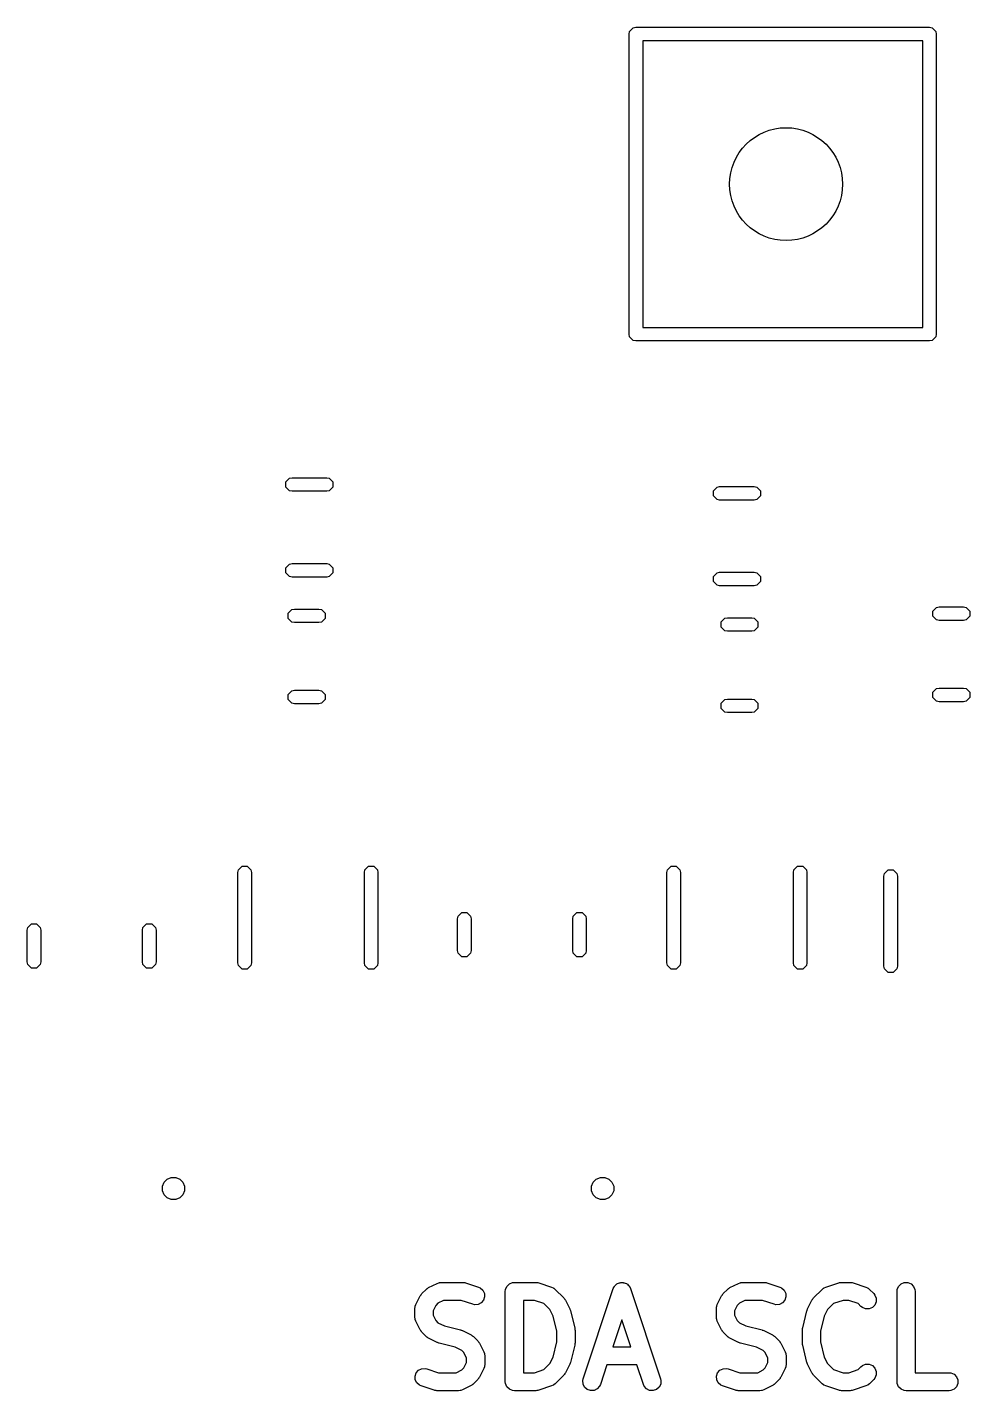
# Model space of a CAD drawing. Extents: x 89 to 178, y -115 to -57.
# Drawn here: x 143.81 to 152.16, y -100.29 to -88.21 of the extents above; entities that cross this region are included whole.
import ezdxf

# ---------------------------------------------------------------- set-up
doc = ezdxf.new("R2010")
doc.units = 0
doc.layers.add('BLACK', color=7, linetype='CONTINUOUS')

msp = doc.modelspace()

# ---------------------------------------------------------------- linework, layer by layer
at = {"layer": 'BLACK', "linetype": 'CONTINUOUS'}
for p, q in [((149.145, -88.269999), (149.149567, -88.247038)), ((149.145, -90.929999), (149.145, -88.269999)), ((149.149567, -88.247038), (149.182039, -88.214566)), ((149.182039, -88.214566), (149.205, -88.209999)), ((149.205, -88.209999), (151.805, -88.209999)), ((151.805, -88.209999), (151.827961, -88.214566)), ((151.827961, -88.214566), (151.860433, -88.247038)), ((151.860433, -88.247038), (151.865, -88.269999)), ((151.865, -88.269999), (151.865, -90.929999)), ((149.265, -88.329999), (149.265, -90.869999)), ((151.745, -88.329999), (149.265, -88.329999)), ((151.745, -90.869999), (151.745, -88.329999)), ((149.149567, -90.95296), (149.145, -90.929999)), ((149.182039, -90.985432), (149.149567, -90.95296)), ((149.265, -90.869999), (151.745, -90.869999)), ((151.860433, -90.95296), (151.827961, -90.985432)), ((151.865, -90.929999), (151.860433, -90.95296)), ((149.205, -90.989999), (149.182039, -90.985432)), ((151.805, -90.989999), (149.205, -90.989999)), ((151.827961, -90.985432), (151.805, -90.989999)), ((146.103926, -92.239039), (146.136398, -92.206567)), ((146.103926, -92.284961), (146.103926, -92.239039)), ((146.136398, -92.317433), (146.103926, -92.284961)), ((146.136398, -92.206567), (146.159359, -92.202)), ((146.159359, -92.202), (146.466641, -92.202)), ((146.466641, -92.202), (146.489602, -92.206567)), ((146.489602, -92.206567), (146.522074, -92.239039)), ((146.522074, -92.284961), (146.489602, -92.317433)), ((146.522074, -92.239039), (146.522074, -92.284961)), ((149.890926, -92.316539), (149.923398, -92.284067)), ((149.923398, -92.284067), (149.946359, -92.2795)), ((149.946359, -92.2795), (150.253641, -92.2795)), ((150.253641, -92.2795), (150.276602, -92.284067)), ((150.276602, -92.284067), (150.309074, -92.316539)), ((146.159359, -92.322), (146.136398, -92.317433)), ((146.466641, -92.322), (146.159359, -92.322)), ((146.489602, -92.317433), (146.466641, -92.322)), ((149.890926, -92.362461), (149.890926, -92.316539)), ((149.923398, -92.394933), (149.890926, -92.362461)), ((149.946359, -92.3995), (149.923398, -92.394933)), ((150.253641, -92.3995), (149.946359, -92.3995)), ((150.276602, -92.394933), (150.253641, -92.3995)), ((150.309074, -92.362461), (150.276602, -92.394933)), ((150.309074, -92.316539), (150.309074, -92.362461)), ((146.103926, -92.999039), (146.136398, -92.966567)), ((146.103926, -93.044961), (146.103926, -92.999039)), ((146.136398, -92.966567), (146.159359, -92.962)), ((146.159359, -92.962), (146.466641, -92.962)), ((146.466641, -92.962), (146.489602, -92.966567)), ((146.489602, -92.966567), (146.522074, -92.999039)), ((146.522074, -92.999039), (146.522074, -93.044961)), ((146.136398, -93.077433), (146.103926, -93.044961)), ((146.159359, -93.082), (146.136398, -93.077433)), ((146.466641, -93.082), (146.159359, -93.082)), ((146.489602, -93.077433), (146.466641, -93.082)), ((146.522074, -93.044961), (146.489602, -93.077433)), ((149.890926, -93.076539), (149.923398, -93.044067)), ((149.890926, -93.122461), (149.890926, -93.076539)), ((149.923398, -93.154933), (149.890926, -93.122461)), ((149.923398, -93.044067), (149.946359, -93.0395)), ((149.946359, -93.0395), (150.253641, -93.0395)), ((150.253641, -93.0395), (150.276602, -93.044067)), ((150.276602, -93.044067), (150.309074, -93.076539)), ((150.309074, -93.122461), (150.276602, -93.154933)), ((150.309074, -93.076539), (150.309074, -93.122461)), ((149.946359, -93.1595), (149.923398, -93.154933)), ((150.253641, -93.1595), (149.946359, -93.1595)), ((150.276602, -93.154933), (150.253641, -93.1595)), ((146.126731, -93.402039), (146.159203, -93.369567)), ((146.159203, -93.369567), (146.182164, -93.365)), ((146.182164, -93.365), (146.397836, -93.365)), ((146.397836, -93.365), (146.420797, -93.369567)), ((146.420797, -93.369567), (146.453269, -93.402039)), ((151.834731, -93.383039), (151.867203, -93.350567)), ((151.834731, -93.428961), (151.834731, -93.383039)), ((151.867203, -93.350567), (151.890164, -93.346)), ((151.890164, -93.346), (152.105836, -93.346)), ((152.105836, -93.346), (152.128797, -93.350567)), ((152.128797, -93.350567), (152.161269, -93.383039)), ((152.161269, -93.383039), (152.161269, -93.428961)), ((146.126731, -93.447961), (146.126731, -93.402039)), ((146.159203, -93.480433), (146.126731, -93.447961)), ((146.182164, -93.485), (146.159203, -93.480433)), ((146.397836, -93.485), (146.182164, -93.485)), ((146.420797, -93.480433), (146.397836, -93.485)), ((146.453269, -93.447961), (146.420797, -93.480433)), ((146.453269, -93.402039), (146.453269, -93.447961)), ((149.959731, -93.479539), (149.992203, -93.447067)), ((149.959731, -93.525461), (149.959731, -93.479539)), ((149.992203, -93.447067), (150.015164, -93.4425)), ((150.015164, -93.4425), (150.230836, -93.4425)), ((150.230836, -93.4425), (150.253797, -93.447067)), ((150.253797, -93.447067), (150.286269, -93.479539)), ((150.286269, -93.479539), (150.286269, -93.525461)), ((151.867203, -93.461433), (151.834731, -93.428961)), ((151.890164, -93.466), (151.867203, -93.461433)), ((152.105836, -93.466), (151.890164, -93.466)), ((152.128797, -93.461433), (152.105836, -93.466)), ((152.161269, -93.428961), (152.128797, -93.461433)), ((149.992203, -93.557933), (149.959731, -93.525461)), ((150.015164, -93.5625), (149.992203, -93.557933)), ((150.230836, -93.5625), (150.015164, -93.5625)), ((150.253797, -93.557933), (150.230836, -93.5625)), ((150.286269, -93.525461), (150.253797, -93.557933)), ((146.126731, -94.122039), (146.159203, -94.089567)), ((146.159203, -94.089567), (146.182164, -94.085)), ((146.182164, -94.085), (146.397836, -94.085)), ((146.397836, -94.085), (146.420797, -94.089567)), ((146.420797, -94.089567), (146.453269, -94.122039)), ((151.834731, -94.103039), (151.867203, -94.070567)), ((151.834731, -94.148961), (151.834731, -94.103039)), ((151.867203, -94.070567), (151.890164, -94.066)), ((151.890164, -94.066), (152.105836, -94.066)), ((152.105836, -94.066), (152.128797, -94.070567)), ((152.128797, -94.070567), (152.161269, -94.103039)), ((152.161269, -94.103039), (152.161269, -94.148961)), ((146.126731, -94.167961), (146.126731, -94.122039)), ((146.159203, -94.200433), (146.126731, -94.167961)), ((146.182164, -94.205), (146.159203, -94.200433)), ((146.397836, -94.205), (146.182164, -94.205)), ((146.420797, -94.200433), (146.397836, -94.205)), ((146.453269, -94.167961), (146.420797, -94.200433)), ((146.453269, -94.122039), (146.453269, -94.167961)), ((149.959731, -94.199539), (149.992203, -94.167067)), ((149.959731, -94.245461), (149.959731, -94.199539)), ((149.992203, -94.167067), (150.015164, -94.1625)), ((150.015164, -94.1625), (150.230836, -94.1625)), ((150.230836, -94.1625), (150.253797, -94.167067)), ((150.253797, -94.167067), (150.286269, -94.199539)), ((150.286269, -94.199539), (150.286269, -94.245461)), ((151.867203, -94.181433), (151.834731, -94.148961)), ((151.890164, -94.186), (151.867203, -94.181433)), ((152.105836, -94.186), (151.890164, -94.186)), ((152.128797, -94.181433), (152.105836, -94.186)), ((152.161269, -94.148961), (152.128797, -94.181433)), ((149.992203, -94.277933), (149.959731, -94.245461)), ((150.015164, -94.2825), (149.992203, -94.277933)), ((150.230836, -94.2825), (150.015164, -94.2825)), ((150.253797, -94.277933), (150.230836, -94.2825)), ((150.286269, -94.245461), (150.253797, -94.277933)), ((145.68, -95.700378), (145.684567, -95.677417)), ((145.684567, -95.677417), (145.717039, -95.644945)), ((145.717039, -95.644945), (145.762961, -95.644945)), ((145.762961, -95.644945), (145.795433, -95.677417)), ((145.795433, -95.677417), (145.8, -95.700378)), ((146.8, -95.700378), (146.804567, -95.677417)), ((146.804567, -95.677417), (146.837039, -95.644945)), ((146.837039, -95.644945), (146.882961, -95.644945)), ((146.882961, -95.644945), (146.915433, -95.677417)), ((146.915433, -95.677417), (146.92, -95.700378)), ((149.48, -95.700378), (149.484567, -95.677417)), ((149.484567, -95.677417), (149.517039, -95.644945)), ((149.517039, -95.644945), (149.562961, -95.644945)), ((149.562961, -95.644945), (149.595433, -95.677417)), ((149.595433, -95.677417), (149.6, -95.700378)), ((150.6, -95.700378), (150.604567, -95.677417)), ((150.604567, -95.677417), (150.637039, -95.644945)), ((150.637039, -95.644945), (150.682961, -95.644945)), ((150.682961, -95.644945), (150.715433, -95.677417)), ((150.715433, -95.677417), (150.72, -95.700378)), ((151.405567, -95.707917), (151.438039, -95.675445)), ((151.438039, -95.675445), (151.483961, -95.675445)), ((151.483961, -95.675445), (151.516433, -95.707917)), ((145.68, -96.499622), (145.68, -95.700378)), ((145.8, -95.700378), (145.8, -96.499622)), ((146.8, -96.499622), (146.8, -95.700378)), ((146.92, -95.700378), (146.92, -96.499622)), ((149.48, -96.499622), (149.48, -95.700378)), ((149.6, -95.700378), (149.6, -96.499622)), ((150.6, -96.499622), (150.6, -95.700378)), ((150.72, -95.700378), (150.72, -96.499622)), ((151.401, -95.730878), (151.405567, -95.707917)), ((151.401, -96.530122), (151.401, -95.730878)), ((151.516433, -95.707917), (151.521, -95.730878)), ((151.521, -95.730878), (151.521, -96.530122)), ((143.819567, -96.186459), (143.852039, -96.153987)), ((143.852039, -96.153987), (143.897961, -96.153987)), ((143.897961, -96.153987), (143.930433, -96.186459)), ((144.839567, -96.186459), (144.872039, -96.153987)), ((144.872039, -96.153987), (144.917961, -96.153987)), ((144.917961, -96.153987), (144.950433, -96.186459)), ((147.625, -96.10942), (147.629567, -96.086459)), ((147.625, -96.39058), (147.625, -96.10942)), ((147.629567, -96.086459), (147.662039, -96.053987)), ((147.662039, -96.053987), (147.707961, -96.053987)), ((147.707961, -96.053987), (147.740433, -96.086459)), ((147.740433, -96.086459), (147.745, -96.10942)), ((147.745, -96.10942), (147.745, -96.39058)), ((148.645, -96.10942), (148.649567, -96.086459)), ((148.645, -96.39058), (148.645, -96.10942)), ((148.649567, -96.086459), (148.682039, -96.053987)), ((148.682039, -96.053987), (148.727961, -96.053987)), ((148.727961, -96.053987), (148.760433, -96.086459)), ((148.760433, -96.086459), (148.765, -96.10942)), ((148.765, -96.10942), (148.765, -96.39058)), ((143.815, -96.20942), (143.819567, -96.186459)), ((143.815, -96.49058), (143.815, -96.20942)), ((143.930433, -96.186459), (143.935, -96.20942)), ((143.935, -96.20942), (143.935, -96.49058)), ((144.835, -96.20942), (144.839567, -96.186459)), ((144.835, -96.49058), (144.835, -96.20942)), ((144.950433, -96.186459), (144.955, -96.20942)), ((144.955, -96.20942), (144.955, -96.49058)), ((147.629567, -96.413541), (147.625, -96.39058)), ((147.745, -96.39058), (147.740433, -96.413541)), ((148.649567, -96.413541), (148.645, -96.39058)), ((148.765, -96.39058), (148.760433, -96.413541)), ((143.819567, -96.513541), (143.815, -96.49058)), ((143.852039, -96.546013), (143.819567, -96.513541)), ((143.930433, -96.513541), (143.897961, -96.546013)), ((143.935, -96.49058), (143.930433, -96.513541)), ((144.839567, -96.513541), (144.835, -96.49058)), ((144.872039, -96.546013), (144.839567, -96.513541)), ((144.950433, -96.513541), (144.917961, -96.546013)), ((144.955, -96.49058), (144.950433, -96.513541)), ((145.684567, -96.522583), (145.68, -96.499622)), ((145.717039, -96.555055), (145.684567, -96.522583)), ((145.795433, -96.522583), (145.762961, -96.555055)), ((145.8, -96.499622), (145.795433, -96.522583)), ((146.804567, -96.522583), (146.8, -96.499622)), ((146.837039, -96.555055), (146.804567, -96.522583)), ((146.915433, -96.522583), (146.882961, -96.555055)), ((146.92, -96.499622), (146.915433, -96.522583)), ((147.662039, -96.446013), (147.629567, -96.413541)), ((147.707961, -96.446013), (147.662039, -96.446013)), ((147.740433, -96.413541), (147.707961, -96.446013)), ((148.682039, -96.446013), (148.649567, -96.413541)), ((148.727961, -96.446013), (148.682039, -96.446013)), ((148.760433, -96.413541), (148.727961, -96.446013)), ((149.484567, -96.522583), (149.48, -96.499622)), ((149.517039, -96.555055), (149.484567, -96.522583)), ((149.595433, -96.522583), (149.562961, -96.555055)), ((149.6, -96.499622), (149.595433, -96.522583)), ((150.604567, -96.522583), (150.6, -96.499622)), ((150.637039, -96.555055), (150.604567, -96.522583)), ((150.715433, -96.522583), (150.682961, -96.555055)), ((150.72, -96.499622), (150.715433, -96.522583)), ((151.405567, -96.553083), (151.401, -96.530122)), ((151.521, -96.530122), (151.516433, -96.553083)), ((143.897961, -96.546013), (143.852039, -96.546013)), ((144.917961, -96.546013), (144.872039, -96.546013)), ((145.762961, -96.555055), (145.717039, -96.555055)), ((146.882961, -96.555055), (146.837039, -96.555055)), ((149.562961, -96.555055), (149.517039, -96.555055)), ((150.682961, -96.555055), (150.637039, -96.555055)), ((151.438039, -96.585555), (151.405567, -96.553083)), ((151.483961, -96.585555), (151.438039, -96.585555)), ((151.516433, -96.553083), (151.483961, -96.585555)), ((145.011921, -98.480491), (145.026853, -98.444443)), ((145.026853, -98.444443), (145.054443, -98.416853)), ((145.054443, -98.416853), (145.090491, -98.401921)), ((145.090491, -98.401921), (145.129509, -98.401921)), ((145.129509, -98.401921), (145.165557, -98.416853)), ((145.165557, -98.416853), (145.193147, -98.444443)), ((145.193147, -98.444443), (145.208079, -98.480491)), ((148.811921, -98.480491), (148.826853, -98.444443)), ((148.826853, -98.444443), (148.854443, -98.416853)), ((148.854443, -98.416853), (148.890491, -98.401921)), ((148.890491, -98.401921), (148.929509, -98.401921)), ((148.929509, -98.401921), (148.965557, -98.416853)), ((148.965557, -98.416853), (148.993147, -98.444443)), ((148.993147, -98.444443), (149.008079, -98.480491)), ((145.011921, -98.519509), (145.011921, -98.480491)), ((145.026853, -98.555557), (145.011921, -98.519509)), ((145.054443, -98.583147), (145.026853, -98.555557)), ((145.090491, -98.598079), (145.054443, -98.583147)), ((145.165557, -98.583147), (145.129509, -98.598079)), ((145.193147, -98.555557), (145.165557, -98.583147)), ((145.208079, -98.519509), (145.193147, -98.555557)), ((145.208079, -98.480491), (145.208079, -98.519509)), ((148.811921, -98.519509), (148.811921, -98.480491)), ((148.826853, -98.555557), (148.811921, -98.519509)), ((148.854443, -98.583147), (148.826853, -98.555557)), ((148.890491, -98.598079), (148.854443, -98.583147)), ((148.965557, -98.583147), (148.929509, -98.598079)), ((148.993147, -98.555557), (148.965557, -98.583147)), ((149.008079, -98.519509), (148.993147, -98.555557)), ((149.008079, -98.480491), (149.008079, -98.519509)), ((145.129509, -98.598079), (145.090491, -98.598079)), ((148.929509, -98.598079), (148.890491, -98.598079)), ((147.305061, -99.437533), (147.310098, -99.431396)), ((147.310098, -99.431396), (147.348193, -99.393302)), ((147.348193, -99.393302), (147.354327, -99.388267)), ((147.354327, -99.388267), (147.355713, -99.38667)), ((147.355713, -99.38667), (147.358121, -99.385154)), ((147.358121, -99.385154), (147.360316, -99.383353)), ((147.360316, -99.383353), (147.362266, -99.382545)), ((147.362266, -99.382545), (147.368985, -99.378316)), ((147.368985, -99.378316), (147.445175, -99.340221)), ((147.445175, -99.340221), (147.459822, -99.334616)), ((147.459822, -99.334616), (147.462688, -99.334412)), ((147.462688, -99.334412), (147.465345, -99.333312)), ((147.465345, -99.333312), (147.480952, -99.331775)), ((147.480952, -99.331775), (147.671429, -99.331775)), ((147.671429, -99.331775), (147.679326, -99.332552)), ((147.679326, -99.332552), (147.681435, -99.332403)), ((147.681435, -99.332403), (147.684207, -99.333033)), ((147.684207, -99.333033), (147.687036, -99.333312)), ((147.687036, -99.333312), (147.688987, -99.33412)), ((147.688987, -99.33412), (147.696727, -99.33588)), ((147.696727, -99.33588), (147.811012, -99.373975)), ((147.811012, -99.373975), (147.825332, -99.380369)), ((147.825332, -99.380369), (147.848914, -99.400821)), ((147.848914, -99.400821), (147.862874, -99.42874)), ((147.862874, -99.42874), (147.865086, -99.459876)), ((148.048572, -99.411775), (148.050109, -99.396168)), ((148.048572, -100.211775), (148.048572, -99.411775)), ((148.050109, -99.396168), (148.062054, -99.367329)), ((148.062054, -99.367329), (148.084126, -99.345257)), ((148.084126, -99.345257), (148.112965, -99.333312)), ((148.112965, -99.333312), (148.128572, -99.331775)), ((148.128572, -99.331775), (148.319048, -99.331775)), ((148.319048, -99.331775), (148.326945, -99.332552)), ((148.326945, -99.332552), (148.329054, -99.332403)), ((148.329054, -99.332403), (148.331826, -99.333033)), ((148.331826, -99.333033), (148.334655, -99.333312)), ((148.334655, -99.333312), (148.336606, -99.33412)), ((148.336606, -99.33412), (148.344346, -99.33588)), ((148.344346, -99.33588), (148.458632, -99.373975)), ((148.458632, -99.373975), (148.472952, -99.380369)), ((148.472952, -99.380369), (148.475122, -99.382251)), ((148.475122, -99.382251), (148.47778, -99.383352)), ((148.47778, -99.383352), (148.489903, -99.393301)), ((148.489903, -99.393301), (148.566093, -99.469492)), ((148.738391, -100.186477), (149.005058, -99.386477)), ((149.005058, -99.386477), (149.011452, -99.372157)), ((149.011452, -99.372157), (149.015194, -99.367841)), ((149.015194, -99.367841), (149.017753, -99.362725)), ((149.017753, -99.362725), (149.025333, -99.35615)), ((149.025333, -99.35615), (149.031904, -99.348575)), ((149.031904, -99.348575), (149.037017, -99.346018)), ((149.037017, -99.346018), (149.041335, -99.342274)), ((149.041335, -99.342274), (149.05085, -99.339102)), ((149.05085, -99.339102), (149.059823, -99.334616)), ((149.059823, -99.334616), (149.065523, -99.33421)), ((149.065523, -99.33421), (149.070947, -99.332403)), ((149.070947, -99.332403), (149.080955, -99.333114)), ((149.080955, -99.333114), (149.090959, -99.332403)), ((149.090959, -99.332403), (149.096379, -99.334209)), ((149.096379, -99.334209), (149.102083, -99.334615)), ((149.102083, -99.334615), (149.11106, -99.339103)), ((149.11106, -99.339103), (149.120571, -99.342274)), ((149.120571, -99.342274), (149.124886, -99.346016)), ((149.124886, -99.346016), (149.130003, -99.348575)), ((149.130003, -99.348575), (149.136577, -99.356155)), ((149.136577, -99.356155), (149.144153, -99.362726)), ((149.144153, -99.362726), (149.146709, -99.367839)), ((149.146709, -99.367839), (149.150454, -99.372157)), ((149.150454, -99.372157), (149.156848, -99.386477)), ((149.156848, -99.386477), (149.423514, -100.186477)), ((149.974108, -99.437533), (149.979145, -99.431396)), ((149.979145, -99.431396), (150.01724, -99.393302)), ((150.01724, -99.393302), (150.023374, -99.388267)), ((150.023374, -99.388267), (150.02476, -99.38667)), ((150.02476, -99.38667), (150.027168, -99.385154)), ((150.027168, -99.385154), (150.029363, -99.383353)), ((150.029363, -99.383353), (150.031313, -99.382545)), ((150.031313, -99.382545), (150.038032, -99.378316)), ((150.038032, -99.378316), (150.114222, -99.340221)), ((150.114222, -99.340221), (150.128869, -99.334616)), ((150.128869, -99.334616), (150.131735, -99.334412)), ((150.131735, -99.334412), (150.134392, -99.333312)), ((150.134392, -99.333312), (150.149999, -99.331775)), ((150.149999, -99.331775), (150.340476, -99.331775)), ((150.340476, -99.331775), (150.348373, -99.332552)), ((150.348373, -99.332552), (150.350482, -99.332403)), ((150.350482, -99.332403), (150.353254, -99.333033)), ((150.353254, -99.333033), (150.356083, -99.333312)), ((150.356083, -99.333312), (150.358034, -99.33412)), ((150.358034, -99.33412), (150.365774, -99.33588)), ((150.365774, -99.33588), (150.480059, -99.373975)), ((150.480059, -99.373975), (150.494379, -99.380369)), ((150.494379, -99.380369), (150.517961, -99.400821)), ((150.517961, -99.400821), (150.531921, -99.42874)), ((150.531921, -99.42874), (150.534133, -99.459876)), ((150.779145, -99.469491), (150.855336, -99.393301)), ((150.855336, -99.393301), (150.867458, -99.383352)), ((150.867458, -99.383352), (150.870115, -99.382251)), ((150.870115, -99.382251), (150.872286, -99.380369)), ((150.872286, -99.380369), (150.886606, -99.373975)), ((150.886606, -99.373975), (151.000892, -99.33588)), ((151.000892, -99.33588), (151.008631, -99.33412)), ((151.008631, -99.33412), (151.010583, -99.333312)), ((151.010583, -99.333312), (151.013411, -99.333033)), ((151.013411, -99.333033), (151.016184, -99.332403)), ((151.016184, -99.332403), (151.018292, -99.332552)), ((151.018292, -99.332552), (151.02619, -99.331775)), ((151.02619, -99.331775), (151.102381, -99.331775)), ((151.102381, -99.331775), (151.110278, -99.332552)), ((151.110278, -99.332552), (151.112387, -99.332403)), ((151.112387, -99.332403), (151.115159, -99.333033)), ((151.115159, -99.333033), (151.117988, -99.333312)), ((151.117988, -99.333312), (151.119939, -99.33412)), ((151.119939, -99.33412), (151.127679, -99.33588)), ((151.127679, -99.33588), (151.241964, -99.373975)), ((151.241964, -99.373975), (151.256284, -99.380369)), ((151.256284, -99.380369), (151.258454, -99.382251)), ((151.258454, -99.382251), (151.261111, -99.383352)), ((151.261111, -99.383352), (151.273234, -99.393301)), ((151.273234, -99.393301), (151.31133, -99.431396)), ((151.31133, -99.431396), (151.321279, -99.443518)), ((151.517619, -99.411775), (151.519156, -99.396168)), ((151.517619, -100.211775), (151.517619, -99.411775)), ((151.519156, -99.396168), (151.531101, -99.367329)), ((151.531101, -99.367329), (151.553173, -99.345257)), ((151.553173, -99.345257), (151.582012, -99.333312)), ((151.582012, -99.333312), (151.613226, -99.333312)), ((151.613226, -99.333312), (151.642065, -99.345257)), ((151.642065, -99.345257), (151.664137, -99.367329)), ((151.664137, -99.367329), (151.676082, -99.396168)), ((151.676082, -99.396168), (151.677619, -99.411775)), ((151.677619, -99.411775), (151.677619, -100.131775)), ((147.248571, -99.564156), (147.250108, -99.548549)), ((147.250108, -99.548549), (147.251208, -99.545892)), ((147.251208, -99.545892), (147.251412, -99.543025)), ((147.251412, -99.543025), (147.257017, -99.528379)), ((147.257017, -99.528379), (147.295113, -99.452188)), ((147.295113, -99.452188), (147.299339, -99.445473)), ((147.299339, -99.445473), (147.300149, -99.443519)), ((147.300149, -99.443519), (147.301954, -99.441319)), ((147.301954, -99.441319), (147.303467, -99.438916)), ((147.303467, -99.438916), (147.305061, -99.437533)), ((147.432414, -99.535354), (147.408571, -99.583041)), ((147.452151, -99.515617), (147.432414, -99.535354)), ((147.499837, -99.491775), (147.452151, -99.515617)), ((147.658446, -99.491775), (147.499837, -99.491775)), ((147.760416, -99.525765), (147.658446, -99.491775)), ((147.775708, -99.529242), (147.760416, -99.525765)), ((147.806844, -99.52703), (147.775708, -99.529242)), ((147.834763, -99.51307), (147.806844, -99.52703)), ((147.855215, -99.489488), (147.834763, -99.51307)), ((147.865086, -99.459876), (147.855215, -99.489488)), ((148.306065, -99.491775), (148.208572, -99.491775)), ((148.208572, -99.491775), (148.208572, -100.131775)), ((148.390118, -99.519792), (148.306065, -99.491775)), ((148.443775, -99.573449), (148.390118, -99.519792)), ((148.566093, -99.469492), (148.571128, -99.475626)), ((148.571128, -99.475626), (148.572724, -99.477011)), ((148.572724, -99.477011), (148.574237, -99.479414)), ((148.574237, -99.479414), (148.576042, -99.481614)), ((148.576042, -99.481614), (148.576851, -99.483568)), ((148.576851, -99.483568), (148.581078, -99.490283)), ((148.581078, -99.490283), (148.619173, -99.566474)), ((149.917618, -99.564156), (149.919155, -99.548549)), ((149.919155, -99.548549), (149.920255, -99.545892)), ((149.920255, -99.545892), (149.920459, -99.543025)), ((149.920459, -99.543025), (149.926064, -99.528379)), ((149.926064, -99.528379), (149.96416, -99.452188)), ((149.96416, -99.452188), (149.968386, -99.445473)), ((149.968386, -99.445473), (149.969196, -99.443519)), ((149.969196, -99.443519), (149.971001, -99.441319)), ((149.971001, -99.441319), (149.972514, -99.438916)), ((149.972514, -99.438916), (149.974108, -99.437533)), ((150.101461, -99.535354), (150.077618, -99.583041)), ((150.121198, -99.515617), (150.101461, -99.535354)), ((150.168884, -99.491775), (150.121198, -99.515617)), ((150.327493, -99.491775), (150.168884, -99.491775)), ((150.429463, -99.525765), (150.327493, -99.491775)), ((150.444755, -99.529242), (150.429463, -99.525765)), ((150.475891, -99.52703), (150.444755, -99.529242)), ((150.50381, -99.51307), (150.475891, -99.52703)), ((150.524262, -99.489488), (150.50381, -99.51307)), ((150.534133, -99.459876), (150.524262, -99.489488)), ((150.726065, -99.566474), (150.76416, -99.490283)), ((150.76416, -99.490283), (150.768386, -99.483568)), ((150.768386, -99.483568), (150.769196, -99.481614)), ((150.769196, -99.481614), (150.771001, -99.479414)), ((150.771001, -99.479414), (150.772514, -99.477011)), ((150.772514, -99.477011), (150.774108, -99.475628)), ((150.774108, -99.475628), (150.779145, -99.469491)), ((150.955118, -99.519792), (150.901461, -99.57345)), ((151.039173, -99.491775), (150.955118, -99.519792)), ((151.089398, -99.491775), (151.039173, -99.491775)), ((151.173452, -99.519793), (151.089398, -99.491775)), ((151.198194, -99.544534), (151.173452, -99.519793)), ((151.210317, -99.554483), (151.198194, -99.544534)), ((151.32128, -99.53241), (151.299209, -99.554482)), ((151.321279, -99.443518), (151.333225, -99.472357)), ((151.333225, -99.503571), (151.32128, -99.53241)), ((151.333225, -99.472357), (151.333225, -99.503571)), ((147.248571, -99.640346), (147.248571, -99.564156)), ((147.250108, -99.655953), (147.248571, -99.640346)), ((147.251208, -99.658609), (147.250108, -99.655953)), ((147.251412, -99.661477), (147.251208, -99.658609)), ((147.257017, -99.676123), (147.251412, -99.661477)), ((147.408571, -99.583041), (147.408571, -99.62146)), ((147.408571, -99.62146), (147.432414, -99.669147)), ((147.432414, -99.669147), (147.452151, -99.688884)), ((148.472138, -99.630173), (148.443775, -99.573449)), ((148.505715, -99.764479), (148.472138, -99.630173)), ((148.619173, -99.566474), (148.619609, -99.567615)), ((148.619609, -99.567615), (148.619954, -99.56808)), ((148.619954, -99.56808), (148.622293, -99.574628)), ((148.622293, -99.574628), (148.624778, -99.581121)), ((148.624778, -99.581121), (148.624818, -99.581697)), ((148.624818, -99.581697), (148.62523, -99.582848)), ((148.62523, -99.582848), (148.663326, -99.735229)), ((149.080952, -99.664758), (149.001471, -99.903203)), ((149.160434, -99.903203), (149.080952, -99.664758)), ((149.917618, -99.640346), (149.917618, -99.564156)), ((149.919155, -99.655953), (149.917618, -99.640346)), ((149.920255, -99.658609), (149.919155, -99.655953)), ((149.920459, -99.661477), (149.920255, -99.658609)), ((149.926064, -99.676123), (149.920459, -99.661477)), ((150.077618, -99.583041), (150.077618, -99.62146)), ((150.077618, -99.62146), (150.101461, -99.669147)), ((150.101461, -99.669147), (150.121198, -99.688884)), ((150.681912, -99.735229), (150.720008, -99.582848)), ((150.720008, -99.582848), (150.720419, -99.581697)), ((150.720419, -99.581697), (150.72046, -99.581121)), ((150.72046, -99.581121), (150.722944, -99.574628)), ((150.722944, -99.574628), (150.725284, -99.56808)), ((150.725284, -99.56808), (150.725628, -99.567615)), ((150.725628, -99.567615), (150.726065, -99.566474)), ((150.873099, -99.630173), (150.839523, -99.764479)), ((150.901461, -99.57345), (150.873099, -99.630173)), ((151.239156, -99.566428), (151.210317, -99.554483)), ((151.27037, -99.566428), (151.239156, -99.566428)), ((151.299209, -99.554482), (151.27037, -99.566428)), ((147.295113, -99.752314), (147.257017, -99.676123)), ((147.299339, -99.759028), (147.295113, -99.752314)), ((147.300149, -99.760983), (147.299339, -99.759028)), ((147.301954, -99.763182), (147.300149, -99.760983)), ((147.303467, -99.765586), (147.301954, -99.763182)), ((147.305061, -99.766968), (147.303467, -99.765586)), ((147.310098, -99.773106), (147.305061, -99.766968)), ((147.348193, -99.8112), (147.310098, -99.773106)), ((147.452151, -99.688884), (147.508874, -99.717245)), ((147.508874, -99.717245), (147.652736, -99.753211)), ((147.652736, -99.753211), (147.653886, -99.753621)), ((147.653886, -99.753621), (147.654464, -99.753663)), ((147.654464, -99.753663), (147.660963, -99.75615)), ((147.660963, -99.75615), (147.667504, -99.758487)), ((147.667504, -99.758487), (147.667968, -99.758831)), ((147.667968, -99.758831), (147.66911, -99.759268)), ((147.66911, -99.759268), (147.745301, -99.797364)), ((148.505715, -99.85907), (148.505715, -99.764479)), ((148.663326, -99.735229), (148.663726, -99.737934)), ((148.663726, -99.737934), (148.664178, -99.739025)), ((148.664178, -99.739025), (148.664756, -99.744898)), ((148.664756, -99.744898), (148.665621, -99.750743)), ((148.665621, -99.750743), (148.665447, -99.751911)), ((148.665447, -99.751911), (148.665715, -99.754632)), ((148.665715, -99.754632), (148.665715, -99.868918)), ((149.96416, -99.752314), (149.926064, -99.676123)), ((149.968386, -99.759028), (149.96416, -99.752314)), ((149.969196, -99.760983), (149.968386, -99.759028)), ((149.971001, -99.763182), (149.969196, -99.760983)), ((149.972514, -99.765586), (149.971001, -99.763182)), ((149.974108, -99.766968), (149.972514, -99.765586)), ((149.979145, -99.773106), (149.974108, -99.766968)), ((150.01724, -99.8112), (149.979145, -99.773106)), ((150.121198, -99.688884), (150.177921, -99.717245)), ((150.177921, -99.717245), (150.321783, -99.753211)), ((150.321783, -99.753211), (150.322933, -99.753621)), ((150.322933, -99.753621), (150.323511, -99.753663)), ((150.323511, -99.753663), (150.33001, -99.75615)), ((150.33001, -99.75615), (150.336551, -99.758487)), ((150.336551, -99.758487), (150.337015, -99.758831)), ((150.337015, -99.758831), (150.338157, -99.759268)), ((150.338157, -99.759268), (150.414348, -99.797364)), ((150.679523, -99.754632), (150.67979, -99.751911)), ((150.679523, -99.868918), (150.679523, -99.754632)), ((150.679617, -99.750743), (150.680481, -99.744898)), ((150.67979, -99.751911), (150.679617, -99.750743)), ((150.680481, -99.744898), (150.68106, -99.739025)), ((150.68106, -99.739025), (150.681511, -99.737934)), ((150.681511, -99.737934), (150.681912, -99.735229)), ((150.839523, -99.764479), (150.839523, -99.85907)), ((147.354327, -99.816234), (147.348193, -99.8112)), ((147.355713, -99.817832), (147.354327, -99.816234)), ((147.358121, -99.819347), (147.355713, -99.817832)), ((147.360316, -99.821149), (147.358121, -99.819347)), ((147.362266, -99.821956), (147.360316, -99.821149)), ((147.368985, -99.826186), (147.362266, -99.821956)), ((147.445175, -99.864281), (147.368985, -99.826186)), ((147.446316, -99.864717), (147.445175, -99.864281)), ((147.446781, -99.865062), (147.446316, -99.864717)), ((147.453329, -99.867401), (147.446781, -99.865062)), ((147.459822, -99.869886), (147.453329, -99.867401)), ((147.460398, -99.869926), (147.459822, -99.869886)), ((147.461549, -99.870338), (147.460398, -99.869926)), ((147.605412, -99.906304), (147.461549, -99.870338)), ((147.662134, -99.934665), (147.605412, -99.906304)), ((147.745301, -99.797364), (147.752015, -99.80159)), ((147.752015, -99.80159), (147.75397, -99.8024)), ((147.75397, -99.8024), (147.756169, -99.804205)), ((147.756169, -99.804205), (147.758573, -99.805718)), ((147.758573, -99.805718), (147.759955, -99.807312)), ((147.759955, -99.807312), (147.766093, -99.812349)), ((147.766093, -99.812349), (147.804187, -99.850444)), ((147.804187, -99.850444), (147.809221, -99.856578)), ((147.809221, -99.856578), (147.810819, -99.857964)), ((147.810819, -99.857964), (147.812334, -99.860372)), ((147.812334, -99.860372), (147.814136, -99.862567)), ((147.814136, -99.862567), (147.814943, -99.864517)), ((147.814943, -99.864517), (147.819173, -99.871236)), ((147.819173, -99.871236), (147.857268, -99.947426)), ((148.472138, -99.993375), (148.505715, -99.85907)), ((148.663326, -99.888321), (148.62523, -100.040702)), ((148.663726, -99.885615), (148.663326, -99.888321)), ((148.664178, -99.884525), (148.663726, -99.885615)), ((148.664756, -99.878651), (148.664178, -99.884525)), ((148.665621, -99.872807), (148.664756, -99.878651)), ((148.665715, -99.868918), (148.665447, -99.871638)), ((148.665447, -99.871638), (148.665621, -99.872807)), ((149.001471, -99.903203), (149.160434, -99.903203)), ((150.023374, -99.816234), (150.01724, -99.8112)), ((150.02476, -99.817832), (150.023374, -99.816234)), ((150.027168, -99.819347), (150.02476, -99.817832)), ((150.029363, -99.821149), (150.027168, -99.819347)), ((150.031313, -99.821956), (150.029363, -99.821149)), ((150.038032, -99.826186), (150.031313, -99.821956)), ((150.114222, -99.864281), (150.038032, -99.826186)), ((150.115363, -99.864717), (150.114222, -99.864281)), ((150.115828, -99.865062), (150.115363, -99.864717)), ((150.122376, -99.867401), (150.115828, -99.865062)), ((150.128869, -99.869886), (150.122376, -99.867401)), ((150.129445, -99.869926), (150.128869, -99.869886)), ((150.130596, -99.870338), (150.129445, -99.869926)), ((150.274459, -99.906304), (150.130596, -99.870338)), ((150.331181, -99.934665), (150.274459, -99.906304)), ((150.414348, -99.797364), (150.421062, -99.80159)), ((150.421062, -99.80159), (150.423017, -99.8024)), ((150.423017, -99.8024), (150.425216, -99.804205)), ((150.425216, -99.804205), (150.42762, -99.805718)), ((150.42762, -99.805718), (150.429002, -99.807312)), ((150.429002, -99.807312), (150.43514, -99.812349)), ((150.43514, -99.812349), (150.473234, -99.850444)), ((150.473234, -99.850444), (150.478268, -99.856578)), ((150.478268, -99.856578), (150.479866, -99.857964)), ((150.479866, -99.857964), (150.481381, -99.860372)), ((150.481381, -99.860372), (150.483183, -99.862567)), ((150.483183, -99.862567), (150.48399, -99.864517)), ((150.48399, -99.864517), (150.48822, -99.871236)), ((150.48822, -99.871236), (150.526315, -99.947426)), ((150.67979, -99.871638), (150.679523, -99.868918)), ((150.679617, -99.872807), (150.67979, -99.871638)), ((150.680481, -99.878651), (150.679617, -99.872807)), ((150.68106, -99.884525), (150.680481, -99.878651)), ((150.681511, -99.885615), (150.68106, -99.884525)), ((150.681912, -99.888321), (150.681511, -99.885615)), ((150.720008, -100.040702), (150.681912, -99.888321)), ((150.839523, -99.85907), (150.873099, -99.993375)), ((147.681871, -99.954402), (147.662134, -99.934665)), ((147.705714, -100.002088), (147.681871, -99.954402)), ((147.705714, -100.040509), (147.705714, -100.002088)), ((147.857268, -99.947426), (147.862873, -99.962073)), ((147.862873, -99.962073), (147.863076, -99.964939)), ((147.863076, -99.964939), (147.864177, -99.967596)), ((147.864177, -99.967596), (147.865714, -99.983203)), ((147.865714, -99.983203), (147.865714, -100.059394)), ((148.443775, -100.0501), (148.472138, -99.993375)), ((150.350918, -99.954402), (150.331181, -99.934665)), ((150.374761, -100.002088), (150.350918, -99.954402)), ((150.374761, -100.040509), (150.374761, -100.002088)), ((150.526315, -99.947426), (150.53192, -99.962073)), ((150.53192, -99.962073), (150.532123, -99.964939)), ((150.532123, -99.964939), (150.533224, -99.967596)), ((150.533224, -99.967596), (150.534761, -99.983203)), ((150.534761, -99.983203), (150.534761, -100.059394)), ((150.873099, -99.993375), (150.901462, -100.0501)), ((147.249199, -100.163674), (147.25907, -100.134062)), ((147.25907, -100.134062), (147.279521, -100.11048)), ((147.279521, -100.11048), (147.30744, -100.09652)), ((147.30744, -100.09652), (147.338577, -100.094308)), ((147.338577, -100.094308), (147.353869, -100.097785)), ((147.353869, -100.097785), (147.45584, -100.131775)), ((147.45584, -100.131775), (147.614448, -100.131775)), ((147.614448, -100.131775), (147.662134, -100.107932)), ((147.662134, -100.107932), (147.68187, -100.088195)), ((147.68187, -100.088195), (147.705714, -100.040509)), ((147.857268, -100.095171), (147.819173, -100.171361)), ((147.862873, -100.080524), (147.857268, -100.095171)), ((147.863076, -100.077657), (147.862873, -100.080524)), ((147.864177, -100.075001), (147.863076, -100.077657)), ((147.865714, -100.059394), (147.864177, -100.075001)), ((148.208572, -100.131775), (148.306065, -100.131775)), ((148.306065, -100.131775), (148.390119, -100.103757)), ((148.390119, -100.103757), (148.443775, -100.0501)), ((148.566093, -100.154057), (148.489903, -100.230248)), ((148.571126, -100.147923), (148.566093, -100.154057)), ((148.572724, -100.146538), (148.571126, -100.147923)), ((148.574239, -100.14413), (148.572724, -100.146538)), ((148.576042, -100.141934), (148.574239, -100.14413)), ((148.57685, -100.139982), (148.576042, -100.141934)), ((148.581078, -100.133266), (148.57685, -100.139982)), ((148.619173, -100.057076), (148.581078, -100.133266)), ((148.619609, -100.055934), (148.619173, -100.057076)), ((148.619954, -100.05547), (148.619609, -100.055934)), ((148.622293, -100.048921), (148.619954, -100.05547)), ((148.624778, -100.042429), (148.622293, -100.048921)), ((148.624818, -100.041852), (148.624778, -100.042429)), ((148.62523, -100.040702), (148.624818, -100.041852)), ((148.948138, -100.063203), (148.890181, -100.237073)), ((149.213767, -100.063203), (148.948138, -100.063203)), ((149.271724, -100.237073), (149.213767, -100.063203)), ((149.918246, -100.163674), (149.928117, -100.134062)), ((149.928117, -100.134062), (149.948568, -100.11048)), ((149.948568, -100.11048), (149.976487, -100.09652)), ((149.976487, -100.09652), (150.007624, -100.094308)), ((150.007624, -100.094308), (150.022916, -100.097785)), ((150.022916, -100.097785), (150.124887, -100.131775)), ((150.124887, -100.131775), (150.283495, -100.131775)), ((150.283495, -100.131775), (150.331181, -100.107932)), ((150.331181, -100.107932), (150.350917, -100.088195)), ((150.350917, -100.088195), (150.374761, -100.040509)), ((150.526315, -100.095171), (150.48822, -100.171361)), ((150.53192, -100.080524), (150.526315, -100.095171)), ((150.532123, -100.077657), (150.53192, -100.080524)), ((150.533224, -100.075001), (150.532123, -100.077657)), ((150.534761, -100.059394), (150.533224, -100.075001)), ((150.720419, -100.041852), (150.720008, -100.040702)), ((150.72046, -100.042429), (150.720419, -100.041852)), ((150.722944, -100.048921), (150.72046, -100.042429)), ((150.725284, -100.05547), (150.722944, -100.048921)), ((150.725628, -100.055934), (150.725284, -100.05547)), ((150.726065, -100.057076), (150.725628, -100.055934)), ((150.76416, -100.133266), (150.726065, -100.057076)), ((150.768387, -100.139982), (150.76416, -100.133266)), ((150.769196, -100.141934), (150.768387, -100.139982)), ((150.770998, -100.14413), (150.769196, -100.141934)), ((150.772514, -100.146538), (150.770998, -100.14413)), ((150.774111, -100.147923), (150.772514, -100.146538)), ((150.779145, -100.154057), (150.774111, -100.147923)), ((150.855335, -100.230248), (150.779145, -100.154057)), ((150.901462, -100.0501), (150.955118, -100.103757)), ((150.955118, -100.103757), (151.039173, -100.131775)), ((151.039173, -100.131775), (151.089398, -100.131775)), ((151.089398, -100.131775), (151.173451, -100.103757)), ((151.173451, -100.103757), (151.198194, -100.079015)), ((151.198194, -100.079015), (151.210316, -100.069066)), ((151.210316, -100.069066), (151.239155, -100.057121)), ((151.239155, -100.057121), (151.270369, -100.057121)), ((151.270369, -100.057121), (151.299208, -100.069066)), ((151.299208, -100.069066), (151.32128, -100.091138)), ((151.32128, -100.091138), (151.333225, -100.119977)), ((151.333225, -100.151191), (151.32128, -100.18003)), ((151.333225, -100.119977), (151.333225, -100.151191)), ((151.677619, -100.131775), (151.978571, -100.131775)), ((151.978571, -100.131775), (151.994178, -100.133312)), ((151.994178, -100.133312), (152.023017, -100.145257)), ((152.023017, -100.145257), (152.045089, -100.167329)), ((147.251411, -100.194811), (147.249199, -100.163674)), ((147.265371, -100.22273), (147.251411, -100.194811)), ((147.288953, -100.243181), (147.265371, -100.22273)), ((147.303273, -100.249575), (147.288953, -100.243181)), ((147.417559, -100.28767), (147.303273, -100.249575)), ((147.745301, -100.245234), (147.66911, -100.283329)), ((147.752018, -100.241005), (147.745301, -100.245234)), ((147.753971, -100.240197), (147.752018, -100.241005)), ((147.756168, -100.238393), (147.753971, -100.240197)), ((147.758573, -100.23688), (147.756168, -100.238393)), ((147.759957, -100.235283), (147.758573, -100.23688)), ((147.766093, -100.230248), (147.759957, -100.235283)), ((147.804188, -100.192152), (147.766093, -100.230248)), ((147.809221, -100.186018), (147.804188, -100.192152)), ((147.810819, -100.184633), (147.809221, -100.186018)), ((147.812334, -100.182225), (147.810819, -100.184633)), ((147.814137, -100.180029), (147.812334, -100.182225)), ((147.814945, -100.178077), (147.814137, -100.180029)), ((147.819173, -100.171361), (147.814945, -100.178077)), ((148.050109, -100.227382), (148.048572, -100.211775)), ((148.062054, -100.256221), (148.050109, -100.227382)), ((148.084126, -100.278293), (148.062054, -100.256221)), ((148.112965, -100.290238), (148.084126, -100.278293)), ((148.458632, -100.249575), (148.344346, -100.28767)), ((148.472952, -100.243181), (148.458632, -100.249575)), ((148.475124, -100.241297), (148.472952, -100.243181)), ((148.47778, -100.240197), (148.475124, -100.241297)), ((148.489903, -100.230248), (148.47778, -100.240197)), ((148.734914, -100.201769), (148.738391, -100.186477)), ((148.737126, -100.232905), (148.734914, -100.201769)), ((148.751086, -100.260824), (148.737126, -100.232905)), ((148.774668, -100.281276), (148.751086, -100.260824)), ((148.863335, -100.274975), (148.835416, -100.288935)), ((148.883787, -100.251393), (148.863335, -100.274975)), ((148.890181, -100.237073), (148.883787, -100.251393)), ((149.278118, -100.251393), (149.271724, -100.237073)), ((149.29857, -100.274975), (149.278118, -100.251393)), ((149.326489, -100.288935), (149.29857, -100.274975)), ((149.410819, -100.260825), (149.387237, -100.281276)), ((149.424779, -100.232906), (149.410819, -100.260825)), ((149.423514, -100.186477), (149.426991, -100.201769)), ((149.426991, -100.201769), (149.424779, -100.232906)), ((149.920458, -100.194811), (149.918246, -100.163674)), ((149.934418, -100.22273), (149.920458, -100.194811)), ((149.958, -100.243181), (149.934418, -100.22273)), ((149.97232, -100.249575), (149.958, -100.243181)), ((150.086606, -100.28767), (149.97232, -100.249575)), ((150.414348, -100.245234), (150.338157, -100.283329)), ((150.421065, -100.241005), (150.414348, -100.245234)), ((150.423018, -100.240197), (150.421065, -100.241005)), ((150.425215, -100.238393), (150.423018, -100.240197)), ((150.42762, -100.23688), (150.425215, -100.238393)), ((150.429004, -100.235283), (150.42762, -100.23688)), ((150.43514, -100.230248), (150.429004, -100.235283)), ((150.473235, -100.192152), (150.43514, -100.230248)), ((150.478268, -100.186018), (150.473235, -100.192152)), ((150.479866, -100.184633), (150.478268, -100.186018)), ((150.481381, -100.182225), (150.479866, -100.184633)), ((150.483184, -100.180029), (150.481381, -100.182225)), ((150.483992, -100.178077), (150.483184, -100.180029)), ((150.48822, -100.171361), (150.483992, -100.178077)), ((150.867458, -100.240197), (150.855335, -100.230248)), ((150.870113, -100.241297), (150.867458, -100.240197)), ((150.872286, -100.243181), (150.870113, -100.241297)), ((150.886606, -100.249575), (150.872286, -100.243181)), ((151.000892, -100.28767), (150.886606, -100.249575)), ((151.241964, -100.249575), (151.127679, -100.28767)), ((151.256284, -100.243181), (151.241964, -100.249575)), ((151.258454, -100.241298), (151.256284, -100.243181)), ((151.261112, -100.240198), (151.258454, -100.241298)), ((151.273235, -100.230249), (151.261112, -100.240198)), ((151.311331, -100.192152), (151.273235, -100.230249)), ((151.32128, -100.18003), (151.311331, -100.192152)), ((151.519156, -100.227382), (151.517619, -100.211775)), ((151.531101, -100.256221), (151.519156, -100.227382)), ((151.553173, -100.278293), (151.531101, -100.256221)), ((151.582012, -100.290238), (151.553173, -100.278293)), ((152.023017, -100.278293), (151.994178, -100.290238)), ((152.045089, -100.256221), (152.023017, -100.278293)), ((152.045089, -100.167329), (152.057034, -100.196168)), ((152.057034, -100.227382), (152.045089, -100.256221)), ((152.057034, -100.196168), (152.057034, -100.227382)), ((147.425298, -100.289429), (147.417559, -100.28767)), ((147.42725, -100.290238), (147.425298, -100.289429)), ((147.430078, -100.290516), (147.42725, -100.290238)), ((147.432851, -100.291147), (147.430078, -100.290516)), ((147.434959, -100.290997), (147.432851, -100.291147)), ((147.442857, -100.291775), (147.434959, -100.290997)), ((147.633333, -100.291775), (147.442857, -100.291775)), ((147.64894, -100.290238), (147.633333, -100.291775)), ((147.651596, -100.289137), (147.64894, -100.290238)), ((147.654463, -100.288934), (147.651596, -100.289137)), ((147.66911, -100.283329), (147.654463, -100.288934)), ((148.128572, -100.291775), (148.112965, -100.290238)), ((148.319048, -100.291775), (148.128572, -100.291775)), ((148.326945, -100.290997), (148.319048, -100.291775)), ((148.329054, -100.291147), (148.326945, -100.290997)), ((148.331826, -100.290516), (148.329054, -100.291147)), ((148.334655, -100.290238), (148.331826, -100.290516)), ((148.336606, -100.289429), (148.334655, -100.290238)), ((148.344346, -100.28767), (148.336606, -100.289429)), ((148.80428, -100.291147), (148.774668, -100.281276)), ((148.835416, -100.288935), (148.80428, -100.291147)), ((149.357625, -100.291147), (149.326489, -100.288935)), ((149.387237, -100.281276), (149.357625, -100.291147)), ((150.094345, -100.289429), (150.086606, -100.28767)), ((150.096297, -100.290238), (150.094345, -100.289429)), ((150.099125, -100.290516), (150.096297, -100.290238)), ((150.101898, -100.291147), (150.099125, -100.290516)), ((150.104006, -100.290997), (150.101898, -100.291147)), ((150.111904, -100.291775), (150.104006, -100.290997)), ((150.30238, -100.291775), (150.111904, -100.291775)), ((150.317987, -100.290238), (150.30238, -100.291775)), ((150.320643, -100.289137), (150.317987, -100.290238)), ((150.32351, -100.288934), (150.320643, -100.289137)), ((150.338157, -100.283329), (150.32351, -100.288934)), ((151.008631, -100.289429), (151.000892, -100.28767)), ((151.010583, -100.290238), (151.008631, -100.289429)), ((151.013411, -100.290516), (151.010583, -100.290238)), ((151.016184, -100.291147), (151.013411, -100.290516)), ((151.018292, -100.290997), (151.016184, -100.291147)), ((151.02619, -100.291775), (151.018292, -100.290997)), ((151.102381, -100.291775), (151.02619, -100.291775)), ((151.110278, -100.290997), (151.102381, -100.291775)), ((151.112387, -100.291147), (151.110278, -100.290997)), ((151.115159, -100.290516), (151.112387, -100.291147)), ((151.117988, -100.290238), (151.115159, -100.290516)), ((151.119939, -100.289429), (151.117988, -100.290238)), ((151.127679, -100.28767), (151.119939, -100.289429)), ((151.597619, -100.291775), (151.582012, -100.290238)), ((151.978571, -100.291775), (151.597619, -100.291775)), ((151.994178, -100.290238), (151.978571, -100.291775))]:
    msp.add_line(p, q, dxfattribs=at)
at = {"layer": 'BLACK'}
msp.add_circle((150.535, -89.599999), 0.5, dxfattribs=at)
msp.add_circle((150.535, -89.599999), 0.5, dxfattribs=at)
msp.add_circle((150.535, -89.599999), 0.5, dxfattribs=at)

doc.saveas('drawing.dxf')
